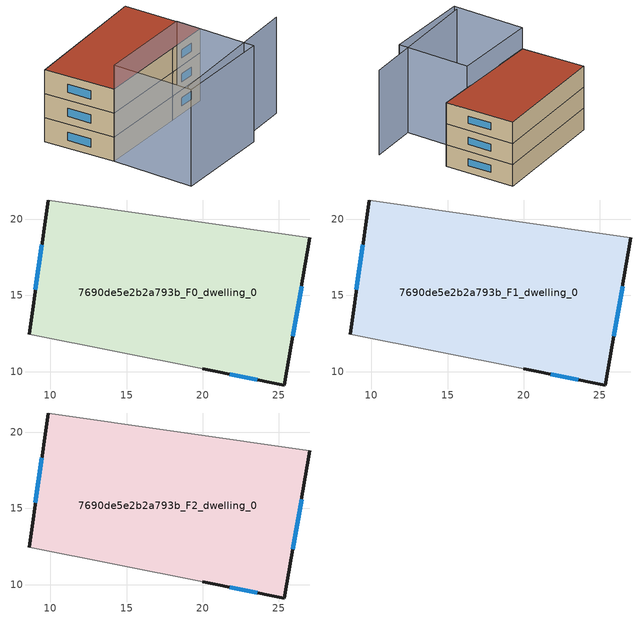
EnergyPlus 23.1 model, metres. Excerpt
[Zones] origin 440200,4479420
7690de5e2b2a793b_F0_dwelling_0
 floor ground (EU_floor_Construction): 27.03,18.79 25.35,9.12 19.99,10.17 8.6,12.44 9.86,21.26 z0
 wall outside (EU_wall_Construction): 9.86,21.26 8.6,12.44 / 19.99,10.17 25.35,9.12 27.03,18.79 z0:3
 wall adiabatic (EU_wall_Construction): 8.6,12.44 19.99,10.17 / 27.03,18.79 9.86,21.26 z0:3
 window (EU_Window_Construction): 9.44,18.34 9.02,15.36 / 25.91,12.33 26.48,15.58 / 21.77,9.83 23.57,9.47 z0.99:2.01
7690de5e2b2a793b_F1_dwelling_0
 floor to 7690de5e2b2a793b_F0_dwelling_0 (EU_floor_Construction): 27.03,18.79 25.35,9.12 19.99,10.17 8.6,12.44 9.86,21.26 z3
 wall outside (EU_wall_Construction): 9.86,21.26 8.6,12.44 / 19.99,10.17 25.35,9.12 27.03,18.79 z3:6
 wall adiabatic (EU_wall_Construction): 8.6,12.44 19.99,10.17 / 27.03,18.79 9.86,21.26 z3:6
 window (EU_Window_Construction): 9.44,18.34 9.02,15.36 / 25.91,12.33 26.48,15.58 / 21.77,9.83 23.57,9.47 z3.99:5.01
7690de5e2b2a793b_F2_dwelling_0
 floor to 7690de5e2b2a793b_F1_dwelling_0 (EU_floor_Construction): 27.03,18.79 25.35,9.12 19.99,10.17 8.6,12.44 9.86,21.26 z6
 wall outside (EU_wall_Construction): 9.86,21.26 8.6,12.44 / 19.99,10.17 25.35,9.12 27.03,18.79 z6:9
 wall adiabatic (EU_wall_Construction): 8.6,12.44 19.99,10.17 / 27.03,18.79 9.86,21.26 z6:9
 window (EU_Window_Construction): 9.44,18.34 9.02,15.36 / 25.91,12.33 26.48,15.58 / 21.77,9.83 23.57,9.47 z6.99:8.01
 roof outside (EU_roof_Construction): 25.35,9.12 27.03,18.79 9.86,21.26 8.6,12.44 19.99,10.17 z9
shading: 7.27,3.02 25.84,0.24 / 8.6,12.44 20.72,10.03 / 20.72,10.03 18.72,-0.03 / 18.72,-0.03 6.6,2.38 / 6.6,2.38 8.6,12.44 z0:12
[Building]
EU S2 Campaign: North Axis=0; Terrain=City; Solar Distribution=FullExterior
[Site:Location]
Madrid: Latitude=40.5; Longitude=-3.5; Time Zone=1; Elevation=609
[SizingPeriod:WeatherFileDays]
AnnualSizingPeriod: Begin Month=1; Begin Day of Month=1; End Month=12; End Day of Month=31; Day of Week for Start Day=Monday; Use Weather File Daylight Saving Period=No; Use Weather File Rain and Snow Indicators=No
[MATERIAL]
EU_InternalMass_Material: Roughness=MediumRough; Thickness=0.1; Conductivity=1; Density=1800; Specific Heat=900; Thermal Absorptance=0.9; Solar Absorptance=0.7; Visible Absorptance=0.7
[MATERIAL:NOMASS] Roughness=MediumRough; Thermal Absorptance=0.9; Solar Absorptance=0.7; Visible Absorptance=0.7
Name | Thermal Resistance
EU_wall_NoMass | 0.609216
EU_roof_NoMass | 0.513268
EU_floor_NoMass | 0.568163
[WINDOWMATERIAL:SIMPLEGLAZINGSYSTEM]
EU_Window_SimpleGlazing: UFactor=5.50606; Solar Heat Gain Coefficient=0.85; Visible Transmittance=0.85
[CONSTRUCTION]
EU_wall_Construction: EU_wall_NoMass
EU_roof_Construction: EU_roof_NoMass
EU_floor_Construction: EU_floor_NoMass
EU_Window_Construction: EU_Window_SimpleGlazing
EU_InternalMass_Construction: EU_InternalMass_Material
[ZONE] Type=1; Multiplier=1; Ceiling Height=autocalculate; Volume=483.297; Floor Area=autocalculate; Part of Total Floor Area=Yes
7690de5e2b2a793b_F0_dwelling_0; 7690de5e2b2a793b_F1_dwelling_0; 7690de5e2b2a793b_F2_dwelling_0
[INTERNALMASS] Construction=EU_InternalMass_Construction; Surface Area=161.099
Name | Zone or ZoneList
7690de5e2b2a793b_F0_dwelling_0_EU_InternalMass | 7690de5e2b2a793b_F0_dwelling_0
7690de5e2b2a793b_F1_dwelling_0_EU_InternalMass | 7690de5e2b2a793b_F1_dwelling_0
7690de5e2b2a793b_F2_dwelling_0_EU_InternalMass | 7690de5e2b2a793b_F2_dwelling_0
[OTHEREQUIPMENT] Fuel Type=Electricity; Design Level Calculation Method=Watts/Area; Power per Zone Floor Area=1; Fraction Latent=0; Fraction Radiant=0; Fraction Lost=0; Carbon Dioxide Generation Rate=0; EndUse Subcategory=EU_Step8_InternalGains
Name | Zone or ZoneList or Space or SpaceList | Schedule
EU_Step8_InternalGain_7690de5e2b2a793b_F0_dwelling_0_f000 | 7690de5e2b2a793b_F0_dwelling_0 | EU_Step8_GainSchedule_7690de5e2b2a793b_F0_dwelling_0_f000
EU_Step8_InternalGain_7690de5e2b2a793b_F1_dwelling_0_f000 | 7690de5e2b2a793b_F1_dwelling_0 | EU_Step8_GainSchedule_7690de5e2b2a793b_F1_dwelling_0_f000
EU_Step8_InternalGain_7690de5e2b2a793b_F2_dwelling_0_f000 | 7690de5e2b2a793b_F2_dwelling_0 | EU_Step8_GainSchedule_7690de5e2b2a793b_F2_dwelling_0_f000
[ZONEVENTILATION:DESIGNFLOWRATE] Schedule=EU_AlwaysOn; Design Flow Rate Calculation Method=AirChanges/Hour; Air Changes per Hour=0.752966; Ventilation Type=Natural; Fan Pressure Rise=0; Fan Total Efficiency=1; Constant Term Coefficient=1; Temperature Term Coefficient=0; Velocity Term Coefficient=0; Velocity Squared Term Coefficient=0; Minimum Indoor Temperature=-100; Maximum Indoor Temperature=100; Delta Temperature=-100; Minimum Outdoor Temperature=-100; Maximum Outdoor Temperature=100; Maximum Wind Speed=40
Name | Zone or ZoneList or Space or SpaceList
EU_ConstantAir_7690de5e2b2a793b_F0_dwelling_0 | 7690de5e2b2a793b_F0_dwelling_0
EU_ConstantAir_7690de5e2b2a793b_F1_dwelling_0 | 7690de5e2b2a793b_F1_dwelling_0
EU_ConstantAir_7690de5e2b2a793b_F2_dwelling_0 | 7690de5e2b2a793b_F2_dwelling_0
[HVACTEMPLATE:THERMOSTAT] Constant Heating Setpoint=20; Constant Cooling Setpoint=50
EU_HeatOnly_7690de5e2b2a793b_F0_dwelling_0; EU_HeatOnly_7690de5e2b2a793b_F1_dwelling_0; EU_HeatOnly_7690de5e2b2a793b_F2_dwelling_0
[HVACTEMPLATE:ZONE:IDEALLOADSAIRSYSTEM] System Availability Schedule=EU_AlwaysOn; Maximum Heating Supply Air Temperature=50; Minimum Cooling Supply Air Temperature=13; Maximum Heating Supply Air Humidity Ratio=0.0156; Minimum Cooling Supply Air Humidity Ratio=0.0077; Heating Limit=NoLimit; Cooling Limit=NoLimit; Heating Availability Schedule=EU_AlwaysOn; Cooling Availability Schedule=EU_CoolingOff; Dehumidification Control Type=ConstantSensibleHeatRatio; Cooling Sensible Heat Ratio=0.7; Dehumidification Setpoint=60; Humidification Control Type=None; Humidification Setpoint=30; Outdoor Air Method=None; Outdoor Air Flow Rate per Person=0.00944; Outdoor Air Flow Rate per Zone Floor Area=0; Outdoor Air Flow Rate per Zone=0; Demand Controlled Ventilation Type=None; Outdoor Air Economizer Type=NoEconomizer; Heat Recovery Type=None; Sensible Heat Recovery Effectiveness=0.7; Latent Heat Recovery Effectiveness=0.65
Name | Template Thermostat
7690de5e2b2a793b_F0_dwelling_0 | EU_HeatOnly_7690de5e2b2a793b_F0_dwelling_0
7690de5e2b2a793b_F1_dwelling_0 | EU_HeatOnly_7690de5e2b2a793b_F1_dwelling_0
7690de5e2b2a793b_F2_dwelling_0 | EU_HeatOnly_7690de5e2b2a793b_F2_dwelling_0
[SIZING:ZONE] Zone Cooling Design Supply Air Temperature Input Method=SupplyAirTemperature; Zone Cooling Design Supply Air Temperature=13; Zone Heating Design Supply Air Temperature Input Method=SupplyAirTemperature; Zone Heating Design Supply Air Temperature=50; Zone Cooling Design Supply Air Humidity Ratio=0.008; Zone Heating Design Supply Air Humidity Ratio=0.008; Cooling Design Air Flow Method=DesignDay; Cooling Design Air Flow Rate=0; Cooling Minimum Air Flow per Zone Floor Area=0.000762; Cooling Minimum Air Flow=0; Cooling Minimum Air Flow Fraction=0.2; Heating Design Air Flow Method=DesignDay; Heating Design Air Flow Rate=0; Heating Maximum Air Flow per Zone Floor Area=0.002032; Heating Maximum Air Flow=0.141576; Heating Maximum Air Flow Fraction=0.3; Account for Dedicated Outdoor Air System=No; Dedicated Outdoor Air System Control Strategy=NeutralSupplyAir; Dedicated Outdoor Air Low Setpoint Temperature for Design=autosize; Dedicated Outdoor Air High Setpoint Temperature for Design=autosize; Zone Load Sizing Method=Sensible Load Only No Latent Load; Zone Latent Cooling Design Supply Air Humidity Ratio Input Method=HumidityRatioDifference; Zone Cooling Design Supply Air Humidity Ratio Difference=0.005; Zone Latent Heating Design Supply Air Humidity Ratio Input Method=HumidityRatioDifference; Zone Humidification Design Supply Air Humidity Ratio Difference=0.005
7690de5e2b2a793b_F0_dwelling_0; 7690de5e2b2a793b_F1_dwelling_0; 7690de5e2b2a793b_F2_dwelling_0
[SCHEDULE:CONSTANT]
Name | Hourly Value
EU_AlwaysOn | 1
EU_CoolingOff | 0
[SCHEDULE:FILE] Column Number=1; Rows to Skip at Top=0; Number of Hours of Data=8760; Column Separator=Comma; Interpolate to Timestep=No; Minutes per Item=60; Adjust Schedule for Daylight Savings=Yes
Name | File
EU_Step8_GainSchedule_7690de5e2b2a793b_F0_dwelling_0_f000 | ../../schedules/7690de5e2b2a793b/7690de5e2b2a793b_F0_dwelling_0_f000_gain.csv
EU_Step8_GainSchedule_7690de5e2b2a793b_F1_dwelling_0_f000 | ../../schedules/7690de5e2b2a793b/7690de5e2b2a793b_F1_dwelling_0_f000_gain.csv
EU_Step8_GainSchedule_7690de5e2b2a793b_F2_dwelling_0_f000 | ../../schedules/7690de5e2b2a793b/7690de5e2b2a793b_F2_dwelling_0_f000_gain.csv
